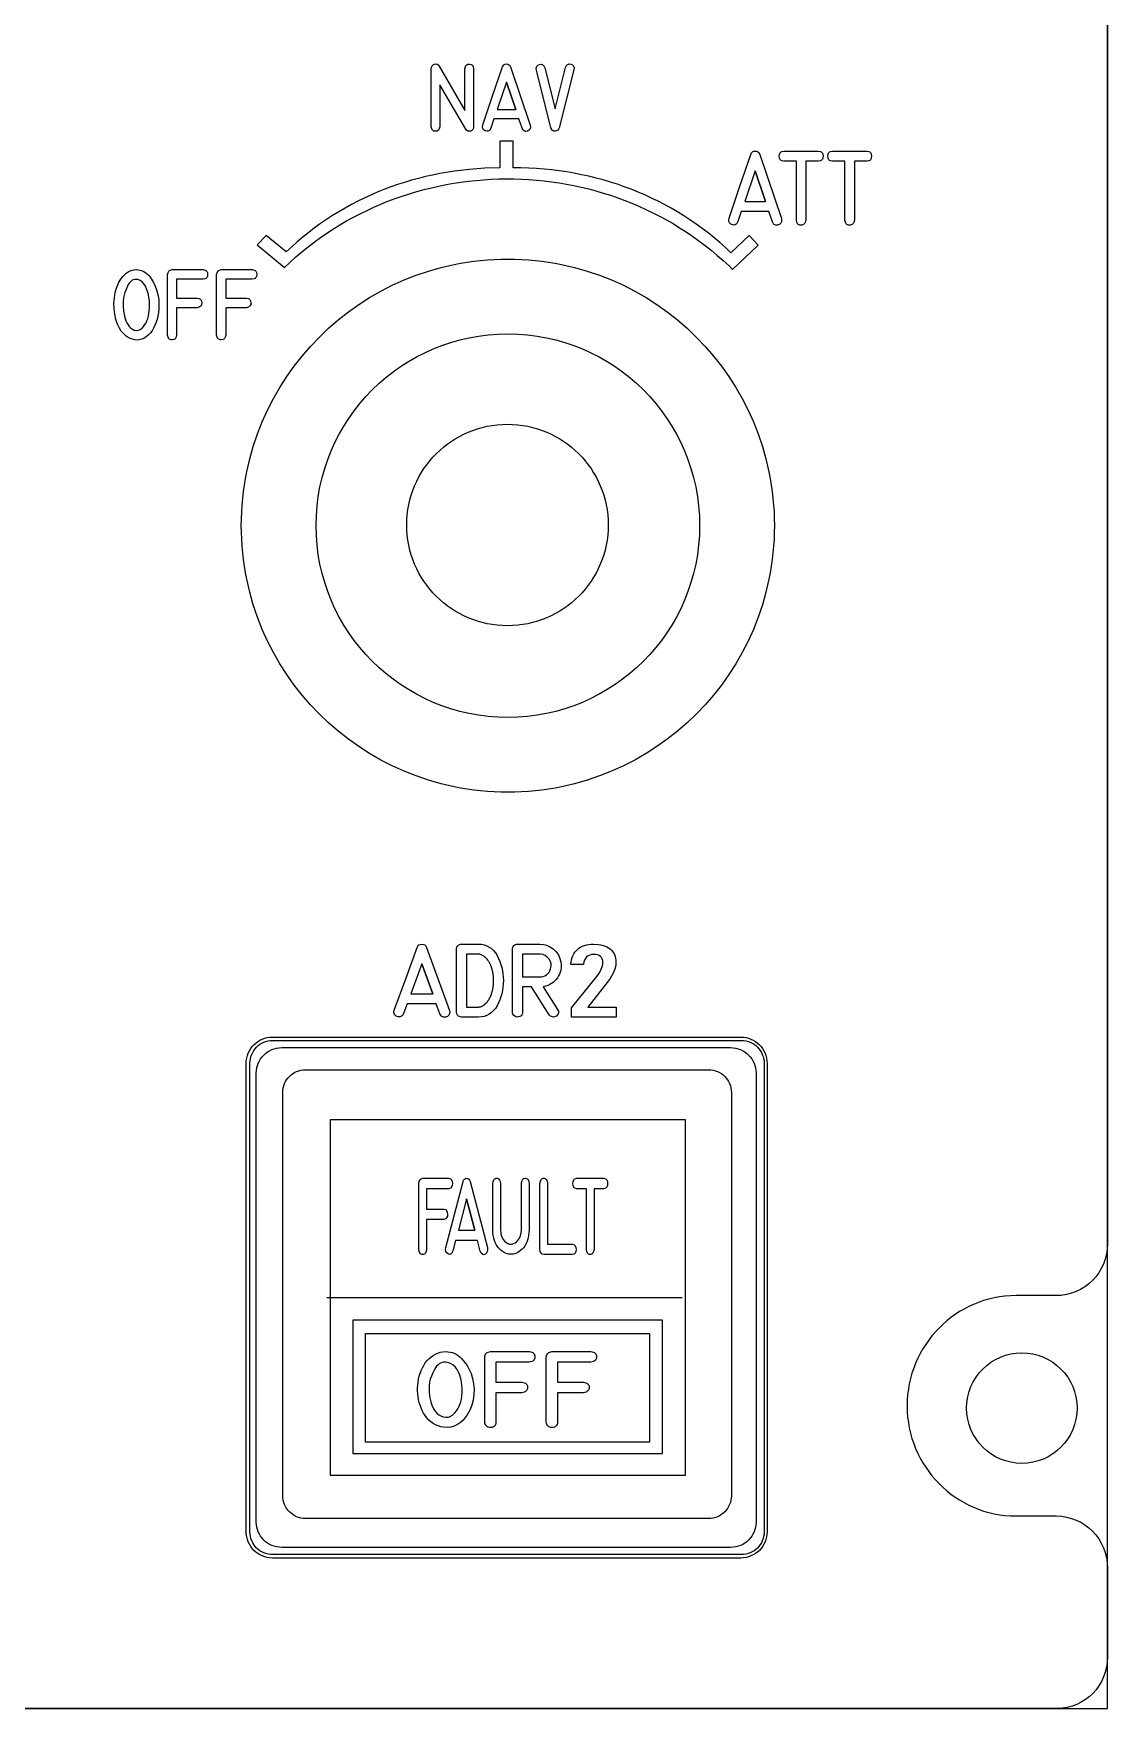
# Model space of a CAD drawing. Extents: x 27 to 704, y 10 to 614.
# Drawn here: x 123.6 to 172, y 416.3 to 491.7 of the extents above; entities that cross this region are included whole.
import ezdxf

# ---------------------------------------------------------------- set-up
doc = ezdxf.new("R2010")
doc.units = 0
for name, color, linetype in [('_BACKPANEL', 5, 'CONTINUOUS'), ('_ENGRAVING', 105, 'CONTINUOUS'), ('_LABELS', 30, 'CONTINUOUS'), ('_TOPLAYER', 1, 'CONTINUOUS')]:
    doc.layers.add(name, color=color, linetype=linetype)

msp = doc.modelspace()

# ---------------------------------------------------------------- linework, layer by layer
at = {"layer": '_BACKPANEL'}
for points in [[(26.965, 549.313), (26.965, 544.563), (26.965, 535.063), (26.965, 525.563), (26.965, 506.563), (26.965, 425.813), (26.965, 416.313), (171.965, 416.313), (171.965, 425.813), (171.965, 506.563), (171.965, 525.563), (171.965, 535.063), (171.965, 544.563), (171.965, 549.313)], [(149.485, 469.59), (149.479, 469.357), (149.461, 469.127), (149.432, 468.9), (149.393, 468.676), (149.342, 468.457), (149.281, 468.242), (149.209, 468.031), (149.128, 467.825), (149.037, 467.624), (148.937, 467.429), (148.828, 467.239), (148.71, 467.055), (148.584, 466.877), (148.449, 466.705), (148.306, 466.541), (148.156, 466.383), (147.999, 466.233), (147.834, 466.091), (147.663, 465.956), (147.485, 465.829), (147.301, 465.711), (147.111, 465.602), (146.915, 465.502), (146.715, 465.411), (146.509, 465.33), (146.298, 465.259), (146.083, 465.198), (145.863, 465.147), (145.64, 465.107), (145.413, 465.078), (145.182, 465.061), (144.949, 465.055), (144.716, 465.061), (144.485, 465.078), (144.258, 465.107), (144.035, 465.147), (143.816, 465.198), (143.6, 465.259), (143.39, 465.33), (143.184, 465.411), (142.983, 465.502), (142.787, 465.602), (142.597, 465.711), (142.413, 465.829), (142.235, 465.956), (142.064, 466.091), (141.899, 466.233), (141.742, 466.383), (141.592, 466.541), (141.449, 466.705), (141.314, 466.877), (141.188, 467.055), (141.07, 467.239), (140.961, 467.429), (140.861, 467.624), (140.77, 467.825), (140.689, 468.031), (140.617, 468.242), (140.556, 468.457), (140.506, 468.676), (140.466, 468.9), (140.437, 469.127), (140.419, 469.357), (140.413, 469.59), (140.419, 469.824), (140.437, 470.054), (140.466, 470.281), (140.506, 470.505), (140.556, 470.724), (140.617, 470.939), (140.689, 471.15), (140.77, 471.356), (140.861, 471.557), (140.961, 471.752), (141.07, 471.942), (141.188, 472.126), (141.314, 472.304), (141.449, 472.476), (141.592, 472.64), (141.742, 472.798), (141.899, 472.948), (142.064, 473.09), (142.235, 473.225), (142.413, 473.352), (142.597, 473.469), (142.787, 473.579), (142.983, 473.679), (143.184, 473.77), (143.39, 473.851), (143.6, 473.922), (143.816, 473.983), (144.035, 474.034), (144.258, 474.074), (144.485, 474.103), (144.716, 474.12), (144.949, 474.126), (145.182, 474.12), (145.413, 474.103), (145.64, 474.074), (145.863, 474.034), (146.083, 473.983), (146.298, 473.922), (146.509, 473.851), (146.715, 473.77), (146.915, 473.679), (147.111, 473.579), (147.301, 473.469), (147.485, 473.352), (147.663, 473.225), (147.834, 473.09), (147.999, 472.948), (148.156, 472.798), (148.306, 472.64), (148.449, 472.476), (148.584, 472.304), (148.71, 472.126), (148.828, 471.942), (148.937, 471.752), (149.037, 471.557), (149.128, 471.356), (149.209, 471.15), (149.281, 470.939), (149.342, 470.724), (149.393, 470.505), (149.432, 470.281), (149.461, 470.054), (149.479, 469.824)], [(134.381, 446.388), (155.477, 446.388), (155.582, 446.383), (155.684, 446.367), (155.783, 446.342), (155.877, 446.307), (155.967, 446.264), (156.052, 446.213), (156.131, 446.154), (156.204, 446.088), (156.27, 446.015), (156.329, 445.936), (156.38, 445.851), (156.423, 445.761), (156.458, 445.667), (156.483, 445.568), (156.499, 445.466), (156.504, 445.36), (156.504, 424.265), (156.499, 424.16), (156.483, 424.058), (156.458, 423.959), (156.423, 423.865), (156.38, 423.775), (156.329, 423.69), (156.27, 423.611), (156.204, 423.538), (156.131, 423.472), (156.052, 423.413), (155.967, 423.362), (155.877, 423.318), (155.783, 423.284), (155.684, 423.259), (155.582, 423.243), (155.477, 423.238), (134.381, 423.238), (134.276, 423.243), (134.174, 423.259), (134.075, 423.284), (133.981, 423.318), (133.891, 423.362), (133.806, 423.413), (133.727, 423.472), (133.654, 423.538), (133.588, 423.611), (133.529, 423.69), (133.478, 423.775), (133.434, 423.865), (133.4, 423.959), (133.375, 424.058), (133.359, 424.16), (133.354, 424.265), (133.354, 445.36), (133.359, 445.466), (133.375, 445.568), (133.4, 445.667), (133.434, 445.761), (133.478, 445.851), (133.529, 445.936), (133.588, 446.015), (133.654, 446.088), (133.727, 446.154), (133.806, 446.213), (133.891, 446.264), (133.981, 446.307), (134.075, 446.342), (134.174, 446.367), (134.276, 446.383)], [(165.62, 429.837), (165.633, 430.091), (165.671, 430.338), (165.732, 430.577), (165.816, 430.805), (165.921, 431.023), (166.045, 431.228), (166.189, 431.42), (166.349, 431.596), (166.526, 431.757), (166.717, 431.9), (166.923, 432.025), (167.14, 432.129), (167.369, 432.213), (167.607, 432.274), (167.854, 432.312), (168.109, 432.325), (168.363, 432.312), (168.61, 432.274), (168.849, 432.213), (169.077, 432.129), (169.295, 432.025), (169.5, 431.9), (169.691, 431.757), (169.868, 431.596), (170.029, 431.42), (170.172, 431.228), (170.296, 431.023), (170.401, 430.805), (170.485, 430.577), (170.546, 430.338), (170.584, 430.091), (170.597, 429.837), (170.584, 429.582), (170.546, 429.335), (170.485, 429.097), (170.401, 428.868), (170.296, 428.651), (170.172, 428.446), (170.029, 428.254), (169.868, 428.077), (169.691, 427.917), (169.5, 427.774), (169.295, 427.649), (169.077, 427.544), (168.849, 427.461), (168.61, 427.399), (168.363, 427.362), (168.109, 427.349), (167.854, 427.362), (167.607, 427.399), (167.369, 427.461), (167.14, 427.544), (166.923, 427.649), (166.717, 427.774), (166.526, 427.917), (166.349, 428.077), (166.189, 428.254), (166.045, 428.446), (165.921, 428.651), (165.816, 428.868), (165.732, 429.097), (165.671, 429.335), (165.633, 429.582)]]:
    msp.add_lwpolyline(points, close=True, dxfattribs=at)
at = {"layer": '_ENGRAVING'}
for points in [[(143.425, 487.52), (143.417, 487.45), (143.39, 487.393), (143.346, 487.351), (143.285, 487.323), (143.218, 487.313), (143.16, 487.324), (143.109, 487.357), (143.067, 487.411), (141.903, 489.403), (141.903, 487.52), (141.88, 487.43), (141.839, 487.365), (141.812, 487.342), (141.782, 487.326), (141.707, 487.313), (141.633, 487.326), (141.602, 487.342), (141.576, 487.365), (141.536, 487.43), (141.513, 487.52), (141.513, 490.131), (141.53, 490.202), (141.56, 490.259), (141.604, 490.303), (141.66, 490.334), (141.721, 490.347), (141.776, 490.335), (141.827, 490.301), (141.871, 490.242), (143.035, 488.248), (143.035, 490.131), (143.057, 490.224), (143.098, 490.289), (143.126, 490.312), (143.158, 490.328), (143.236, 490.341), (143.314, 490.327), (143.345, 490.31), (143.371, 490.287), (143.392, 490.258), (143.408, 490.222), (143.425, 490.131)], [(143.833, 487.602), (144.276, 488.905), (144.722, 490.208), (144.75, 490.267), (144.79, 490.31), (144.841, 490.335), (144.903, 490.344), (144.966, 490.336), (145.017, 490.311), (145.057, 490.268), (145.086, 490.208), (145.974, 487.594), (145.982, 487.499), (145.965, 487.423), (145.947, 487.391), (145.922, 487.365), (145.855, 487.325), (145.779, 487.31), (145.745, 487.314), (145.712, 487.326), (145.655, 487.372), (145.607, 487.449), (145.464, 487.872), (144.335, 487.872), (144.197, 487.46), (144.148, 487.382), (144.12, 487.355), (144.09, 487.336), (144.057, 487.325), (144.022, 487.321), (143.945, 487.338), (143.876, 487.378), (143.852, 487.405), (143.835, 487.436), (143.82, 487.51)], [(146.249, 490.065), (146.248, 490.16), (146.271, 490.234), (146.292, 490.264), (146.319, 490.288), (146.39, 490.322), (146.467, 490.331), (146.502, 490.323), (146.533, 490.308), (146.561, 490.286), (146.586, 490.256), (146.628, 490.173), (147.094, 488.328), (147.564, 490.191), (147.605, 490.275), (147.631, 490.305), (147.66, 490.327), (147.692, 490.341), (147.727, 490.347), (147.808, 490.336), (147.881, 490.3), (147.907, 490.275), (147.927, 490.246), (147.941, 490.212), (147.947, 490.173), (147.94, 490.083), (147.281, 487.47), (147.249, 487.403), (147.207, 487.356), (147.156, 487.327), (147.096, 487.317), (147.035, 487.326), (146.983, 487.353), (146.94, 487.4), (146.906, 487.464)], [(145.323, 488.288), (144.902, 489.53), (144.478, 488.288)], [(144.902, 489.53), (145.323, 488.288)], [(155.088, 481.095), (156.238, 482.19), (155.824, 482.622), (155.012, 481.847), (154.76, 482.08), (154.503, 482.306), (154.243, 482.525), (153.979, 482.736), (153.71, 482.94), (153.438, 483.137), (153.163, 483.326), (152.883, 483.509), (152.6, 483.683), (152.313, 483.851), (152.023, 484.011), (151.729, 484.164), (151.432, 484.31), (151.132, 484.448), (150.828, 484.579), (150.521, 484.702), (150.21, 484.818), (149.897, 484.927), (149.58, 485.028), (149.26, 485.122), (148.937, 485.209), (148.611, 485.288), (148.283, 485.36), (147.951, 485.424), (147.617, 485.481), (147.28, 485.531), (146.94, 485.573), (146.597, 485.608), (146.252, 485.635), (145.904, 485.655), (145.554, 485.668), (145.202, 485.673), (145.201, 486.873), (144.606, 486.873), (144.604, 485.671), (143.913, 485.647), (143.232, 485.596), (142.562, 485.517), (141.904, 485.409), (141.579, 485.344), (141.257, 485.273), (140.938, 485.194), (140.622, 485.108), (140.309, 485.015), (139.999, 484.915), (139.692, 484.808), (139.389, 484.694), (139.088, 484.573), (138.791, 484.444), (138.497, 484.308), (138.206, 484.165), (137.919, 484.015), (137.635, 483.858), (137.354, 483.694), (137.077, 483.522), (136.803, 483.343), (136.532, 483.157), (136.266, 482.964), (136.002, 482.764), (135.743, 482.556), (135.487, 482.341), (135.234, 482.119), (134.985, 481.889), (134.09, 482.629), (133.679, 482.196), (134.902, 481.179), (135.162, 481.424), (135.427, 481.66), (135.697, 481.889), (135.971, 482.11), (136.25, 482.324), (136.533, 482.53), (136.821, 482.728), (137.112, 482.918), (137.408, 483.101), (137.707, 483.276), (138.009, 483.443), (138.315, 483.602), (138.624, 483.754), (138.936, 483.898), (139.252, 484.035), (139.569, 484.163), (139.89, 484.284), (140.213, 484.397), (140.538, 484.503), (140.865, 484.601), (141.194, 484.691), (141.525, 484.773), (141.858, 484.848), (142.192, 484.914), (142.527, 484.974), (142.863, 485.025), (143.201, 485.069), (143.539, 485.105), (143.878, 485.133), (144.218, 485.154), (144.557, 485.166), (144.897, 485.171), (145.237, 485.169), (145.577, 485.158), (145.917, 485.14), (146.256, 485.115), (146.595, 485.081), (146.933, 485.04), (147.269, 484.991), (147.605, 484.934), (147.94, 484.869), (148.273, 484.797), (148.605, 484.717), (148.934, 484.63), (149.262, 484.534), (149.588, 484.431), (149.912, 484.32), (150.233, 484.202), (150.552, 484.075), (150.868, 483.941), (151.182, 483.799), (151.492, 483.65), (151.799, 483.492), (152.103, 483.327), (152.404, 483.155), (152.7, 482.974), (152.993, 482.786), (153.282, 482.59), (153.567, 482.386), (153.848, 482.175), (154.124, 481.955), (154.396, 481.728), (154.662, 481.494), (154.924, 481.251)], [(154.923, 483.402), (155.412, 484.838), (155.902, 486.274), (155.934, 486.339), (155.978, 486.386), (156.034, 486.414), (156.102, 486.424), (156.171, 486.416), (156.228, 486.388), (156.272, 486.341), (156.304, 486.274), (157.282, 483.394), (157.291, 483.289), (157.285, 483.244), (157.272, 483.205), (157.252, 483.17), (157.226, 483.141), (157.192, 483.116), (157.151, 483.097), (157.108, 483.085), (157.068, 483.081), (157.03, 483.085), (156.994, 483.098), (156.961, 483.119), (156.931, 483.149), (156.878, 483.234), (156.721, 483.7), (155.477, 483.7), (155.324, 483.245), (155.27, 483.16), (155.239, 483.13), (155.206, 483.109), (155.17, 483.097), (155.131, 483.093), (155.09, 483.097), (155.046, 483.111), (155.005, 483.131), (154.971, 483.156), (154.944, 483.185), (154.925, 483.219), (154.913, 483.258), (154.909, 483.301)], [(157.956, 483.315), (157.956, 485.965), (157.396, 485.965), (157.303, 485.986), (157.266, 486.005), (157.236, 486.031), (157.213, 486.063), (157.196, 486.1), (157.183, 486.194), (157.197, 486.287), (157.213, 486.325), (157.237, 486.357), (157.267, 486.383), (157.303, 486.403), (157.396, 486.424), (158.945, 486.424), (159.037, 486.403), (159.074, 486.383), (159.103, 486.358), (159.127, 486.326), (159.143, 486.288), (159.157, 486.194), (159.144, 486.1), (159.127, 486.062), (159.104, 486.03), (159.074, 486.005), (159.038, 485.985), (158.945, 485.965), (158.387, 485.965), (158.387, 483.315), (158.359, 483.214), (158.338, 483.175), (158.313, 483.143), (158.282, 483.118), (158.247, 483.1), (158.207, 483.09), (158.161, 483.087), (158.117, 483.092), (158.077, 483.103), (158.043, 483.121), (158.015, 483.146), (157.992, 483.178), (157.975, 483.217)], [(160.143, 483.315), (160.143, 485.965), (159.583, 485.965), (159.489, 485.986), (159.453, 486.005), (159.423, 486.031), (159.4, 486.063), (159.383, 486.1), (159.37, 486.194), (159.384, 486.287), (159.4, 486.325), (159.424, 486.357), (159.454, 486.383), (159.49, 486.403), (159.583, 486.424), (161.132, 486.424), (161.224, 486.403), (161.261, 486.383), (161.29, 486.358), (161.313, 486.326), (161.33, 486.288), (161.344, 486.194), (161.331, 486.1), (161.314, 486.062), (161.291, 486.03), (161.261, 486.005), (161.225, 485.985), (161.132, 485.965), (160.574, 485.965), (160.574, 483.315), (160.546, 483.214), (160.525, 483.175), (160.5, 483.143), (160.469, 483.118), (160.434, 483.1), (160.393, 483.09), (160.348, 483.087), (160.304, 483.092), (160.264, 483.103), (160.23, 483.121), (160.202, 483.146), (160.179, 483.178), (160.162, 483.217)], [(156.565, 484.158), (156.101, 485.526), (155.634, 484.158)], [(156.101, 485.526), (156.565, 484.158)], [(129.152, 480.176), (129.208, 479.96), (129.244, 479.74), (129.258, 479.516), (129.252, 479.288), (129.225, 479.063), (129.177, 478.848), (129.107, 478.642), (129.016, 478.447), (128.945, 478.334), (128.863, 478.229), (128.77, 478.133), (128.664, 478.046), (128.55, 477.976), (128.43, 477.934), (128.304, 477.918), (128.172, 477.93), (128.065, 477.955), (127.965, 477.991), (127.872, 478.037), (127.785, 478.093), (127.704, 478.159), (127.63, 478.235), (127.562, 478.321), (127.5, 478.418), (127.396, 478.627), (127.317, 478.847), (127.263, 479.079), (127.233, 479.323), (127.228, 479.57), (127.248, 479.815), (127.291, 480.056), (127.359, 480.294), (127.402, 480.408), (127.451, 480.514), (127.506, 480.612), (127.567, 480.702), (127.633, 480.784), (127.706, 480.858), (127.785, 480.924), (127.869, 480.981), (127.956, 481.027), (128.044, 481.06), (128.135, 481.08), (128.227, 481.087), (128.314, 481.082), (128.397, 481.069), (128.476, 481.046), (128.55, 481.015), (128.621, 480.975), (128.688, 480.925), (128.75, 480.867), (128.809, 480.8), (128.915, 480.653), (129.007, 480.501), (129.086, 480.342)], [(129.641, 478.141), (129.641, 480.867), (129.664, 480.957), (129.706, 481.024), (129.734, 481.048), (129.766, 481.067), (129.847, 481.087), (131.248, 481.087), (131.336, 481.067), (131.37, 481.048), (131.399, 481.023), (131.421, 480.993), (131.436, 480.957), (131.449, 480.868), (131.436, 480.779), (131.42, 480.743), (131.398, 480.713), (131.369, 480.689), (131.334, 480.671), (131.245, 480.652), (130.048, 480.652), (130.048, 479.807), (130.981, 479.807), (131.069, 479.788), (131.104, 479.771), (131.132, 479.747), (131.154, 479.718), (131.17, 479.684), (131.184, 479.598), (131.173, 479.512), (131.157, 479.476), (131.135, 479.446), (131.106, 479.42), (131.071, 479.399), (130.981, 479.373), (130.048, 479.373), (130.048, 478.141), (130.03, 478.048), (130.013, 478.011), (129.992, 477.981), (129.964, 477.957), (129.932, 477.94), (129.852, 477.925), (129.809, 477.928), (129.77, 477.937), (129.737, 477.954), (129.708, 477.978), (129.684, 478.008), (129.665, 478.046)], [(131.854, 478.141), (131.854, 480.867), (131.877, 480.957), (131.919, 481.024), (131.947, 481.048), (131.98, 481.067), (132.06, 481.087), (133.461, 481.087), (133.549, 481.067), (133.584, 481.048), (133.612, 481.023), (133.634, 480.993), (133.65, 480.957), (133.662, 480.868), (133.649, 480.779), (133.634, 480.743), (133.611, 480.713), (133.582, 480.689), (133.547, 480.671), (133.458, 480.652), (132.261, 480.652), (132.261, 479.807), (133.195, 479.807), (133.282, 479.788), (133.317, 479.771), (133.345, 479.747), (133.367, 479.718), (133.384, 479.684), (133.397, 479.598), (133.386, 479.512), (133.37, 479.476), (133.348, 479.446), (133.32, 479.42), (133.284, 479.399), (133.195, 479.373), (132.261, 479.373), (132.261, 478.141), (132.243, 478.048), (132.227, 478.011), (132.205, 477.981), (132.178, 477.957), (132.145, 477.94), (132.065, 477.925), (132.022, 477.928), (131.984, 477.937), (131.95, 477.954), (131.921, 477.978), (131.897, 478.008), (131.878, 478.046)], [(156.965, 469.563), (156.961, 469.253), (156.95, 468.945), (156.93, 468.64), (156.903, 468.336), (156.869, 468.035), (156.827, 467.735), (156.778, 467.439), (156.722, 467.145), (156.588, 466.564), (156.426, 465.995), (156.237, 465.437), (156.022, 464.892), (155.782, 464.36), (155.517, 463.843), (155.228, 463.341), (154.916, 462.854), (154.581, 462.383), (154.225, 461.93), (153.848, 461.494), (153.451, 461.078), (153.034, 460.68), (152.598, 460.303), (152.145, 459.947), (151.675, 459.612), (151.188, 459.3), (150.685, 459.011), (150.168, 458.746), (149.636, 458.506), (149.091, 458.291), (148.534, 458.102), (147.964, 457.941), (147.384, 457.807), (147.09, 457.75), (146.793, 457.701), (146.494, 457.659), (146.192, 457.625), (145.889, 457.598), (145.583, 457.579), (145.275, 457.567), (144.965, 457.563), (144.656, 457.567), (144.348, 457.579), (144.042, 457.598), (143.738, 457.625), (143.437, 457.659), (143.138, 457.701), (142.841, 457.75), (142.547, 457.807), (141.966, 457.941), (141.397, 458.102), (140.839, 458.291), (140.294, 458.506), (139.763, 458.746), (139.245, 459.011), (138.743, 459.3), (138.256, 459.612), (137.786, 459.947), (137.332, 460.303), (136.897, 460.68), (136.48, 461.078), (136.083, 461.494), (135.706, 461.93), (135.349, 462.383), (135.015, 462.854), (134.703, 463.341), (134.414, 463.843), (134.149, 464.36), (133.908, 464.892), (133.694, 465.437), (133.505, 465.995), (133.343, 466.564), (133.209, 467.145), (133.153, 467.439), (133.104, 467.735), (133.062, 468.035), (133.027, 468.336), (133, 468.64), (132.981, 468.945), (132.969, 469.253), (132.965, 469.563), (132.969, 469.873), (132.981, 470.18), (133, 470.486), (133.027, 470.79), (133.062, 471.091), (133.104, 471.39), (133.153, 471.687), (133.209, 471.981), (133.343, 472.562), (133.505, 473.131), (133.694, 473.689), (133.908, 474.234), (134.149, 474.765), (134.414, 475.283), (134.703, 475.785), (135.015, 476.272), (135.349, 476.743), (135.706, 477.196), (136.083, 477.631), (136.48, 478.048), (136.897, 478.446), (137.332, 478.823), (137.786, 479.179), (138.256, 479.514), (138.743, 479.826), (139.245, 480.115), (139.763, 480.38), (140.294, 480.62), (140.839, 480.835), (141.397, 481.023), (141.966, 481.185), (142.547, 481.319), (142.841, 481.376), (143.138, 481.425), (143.437, 481.467), (143.738, 481.501), (144.042, 481.528), (144.348, 481.547), (144.656, 481.559), (144.965, 481.563), (145.275, 481.559), (145.583, 481.547), (145.889, 481.528), (146.192, 481.501), (146.494, 481.467), (146.793, 481.425), (147.09, 481.376), (147.384, 481.319), (147.964, 481.185), (148.534, 481.023), (149.091, 480.835), (149.636, 480.62), (150.168, 480.38), (150.685, 480.115), (151.188, 479.826), (151.675, 479.514), (152.145, 479.179), (152.598, 478.823), (153.034, 478.446), (153.451, 478.048), (153.848, 477.631), (154.225, 477.196), (154.581, 476.743), (154.916, 476.272), (155.228, 475.785), (155.517, 475.283), (155.782, 474.765), (156.022, 474.234), (156.237, 473.689), (156.426, 473.131), (156.588, 472.562), (156.722, 471.981), (156.778, 471.687), (156.827, 471.39), (156.869, 471.091), (156.903, 470.79), (156.93, 470.486), (156.95, 470.18), (156.961, 469.873)], [(128.238, 480.648), (128.174, 480.643), (128.113, 480.629), (128.057, 480.605), (128.005, 480.571), (127.956, 480.528), (127.912, 480.476), (127.872, 480.413), (127.835, 480.342), (127.773, 480.194), (127.724, 480.058), (127.687, 479.933), (127.662, 479.819), (127.644, 479.645), (127.642, 479.438), (127.661, 479.215), (127.703, 478.995), (127.733, 478.888), (127.77, 478.787), (127.813, 478.691), (127.864, 478.601), (127.921, 478.521), (127.987, 478.455), (128.062, 478.404), (128.144, 478.368), (128.242, 478.348), (128.333, 478.356), (128.417, 478.391), (128.494, 478.454), (128.563, 478.532), (128.623, 478.613), (128.674, 478.696), (128.716, 478.781), (128.751, 478.877), (128.781, 478.987), (128.804, 479.11), (128.821, 479.248), (128.831, 479.392), (128.832, 479.536), (128.824, 479.681), (128.808, 479.825), (128.783, 479.965), (128.747, 480.099), (128.702, 480.225), (128.647, 480.344), (128.58, 480.449), (128.501, 480.533), (128.409, 480.596), (128.305, 480.638)], [(153.599, 469.563), (153.588, 469.119), (153.555, 468.68), (153.5, 468.248), (153.424, 467.823), (153.328, 467.405), (153.211, 466.995), (153.075, 466.594), (152.921, 466.202), (152.748, 465.82), (152.557, 465.447), (152.349, 465.086), (152.125, 464.736), (151.884, 464.397), (151.628, 464.071), (151.356, 463.758), (151.071, 463.458), (150.771, 463.172), (150.457, 462.901), (150.131, 462.644), (149.793, 462.403), (149.442, 462.179), (149.081, 461.971), (148.709, 461.78), (148.326, 461.607), (147.934, 461.453), (147.533, 461.317), (147.123, 461.201), (146.705, 461.104), (146.28, 461.028), (145.848, 460.974), (145.41, 460.94), (144.965, 460.929), (144.521, 460.94), (144.083, 460.974), (143.65, 461.028), (143.225, 461.104), (142.808, 461.201), (142.398, 461.317), (141.997, 461.453), (141.605, 461.607), (141.222, 461.78), (140.85, 461.971), (140.488, 462.179), (140.138, 462.403), (139.8, 462.644), (139.473, 462.901), (139.16, 463.172), (138.86, 463.458), (138.574, 463.758), (138.303, 464.071), (138.047, 464.397), (137.806, 464.736), (137.581, 465.086), (137.373, 465.447), (137.183, 465.82), (137.01, 466.202), (136.855, 466.594), (136.72, 466.995), (136.603, 467.405), (136.507, 467.823), (136.431, 468.248), (136.376, 468.68), (136.343, 469.119), (136.331, 469.563), (136.343, 470.007), (136.376, 470.446), (136.431, 470.878), (136.507, 471.303), (136.603, 471.721), (136.72, 472.13), (136.855, 472.532), (137.01, 472.924), (137.183, 473.306), (137.373, 473.678), (137.581, 474.04), (137.806, 474.39), (138.047, 474.729), (138.303, 475.055), (138.574, 475.368), (138.86, 475.668), (139.16, 475.954), (139.473, 476.225), (139.8, 476.482), (140.138, 476.722), (140.488, 476.947), (140.85, 477.155), (141.222, 477.346), (141.605, 477.518), (141.997, 477.673), (142.398, 477.809), (142.808, 477.925), (143.225, 478.022), (143.65, 478.097), (144.083, 478.152), (144.521, 478.186), (144.965, 478.197), (145.41, 478.186), (145.848, 478.152), (146.28, 478.097), (146.705, 478.022), (147.123, 477.925), (147.533, 477.809), (147.934, 477.673), (148.326, 477.518), (148.709, 477.346), (149.081, 477.155), (149.442, 476.947), (149.793, 476.722), (150.131, 476.482), (150.457, 476.225), (150.771, 475.954), (151.071, 475.668), (151.356, 475.368), (151.628, 475.055), (151.884, 474.729), (152.125, 474.39), (152.349, 474.04), (152.557, 473.678), (152.748, 473.306), (152.921, 472.924), (153.075, 472.532), (153.211, 472.13), (153.328, 471.721), (153.424, 471.303), (153.5, 470.878), (153.555, 470.446), (153.588, 470.007)], [(139.849, 447.748), (140.365, 449.161), (140.882, 450.574), (140.915, 450.638), (140.961, 450.684), (141.021, 450.712), (141.093, 450.722), (141.165, 450.713), (141.225, 450.686), (141.272, 450.639), (141.305, 450.574), (142.337, 447.74), (142.346, 447.637), (142.34, 447.593), (142.326, 447.554), (142.305, 447.52), (142.277, 447.491), (142.241, 447.467), (142.198, 447.448), (142.153, 447.436), (142.11, 447.432), (142.07, 447.436), (142.033, 447.449), (141.998, 447.47), (141.966, 447.499), (141.91, 447.583), (141.745, 448.041), (140.433, 448.041), (140.272, 447.594), (140.215, 447.51), (140.183, 447.481), (140.148, 447.46), (140.11, 447.448), (140.069, 447.444), (140.026, 447.449), (139.979, 447.462), (139.936, 447.482), (139.9, 447.506), (139.872, 447.535), (139.852, 447.568), (139.84, 447.606), (139.835, 447.649)], [(142.879, 450.722), (143.637, 450.722), (143.774, 450.714), (143.902, 450.69), (144.021, 450.65), (144.131, 450.593), (144.232, 450.521), (144.325, 450.433), (144.409, 450.329), (144.483, 450.209), (144.549, 450.079), (144.607, 449.946), (144.655, 449.81), (144.695, 449.67), (144.725, 449.527), (144.747, 449.382), (144.761, 449.232), (144.765, 449.08), (144.761, 448.928), (144.747, 448.779), (144.725, 448.633), (144.694, 448.49), (144.655, 448.351), (144.606, 448.215), (144.549, 448.081), (144.483, 447.952), (144.408, 447.831), (144.324, 447.727), (144.231, 447.639), (144.13, 447.567), (144.02, 447.511), (143.901, 447.471), (143.773, 447.447), (143.637, 447.439), (142.879, 447.439), (142.882, 447.439), (142.879, 447.439), (142.821, 447.448), (142.748, 447.477), (142.696, 447.523), (142.665, 447.586), (142.655, 447.666), (142.654, 447.666), (142.655, 450.497), (142.654, 450.51), (142.66, 450.553), (142.674, 450.592), (142.695, 450.628), (142.724, 450.66), (142.758, 450.687), (142.796, 450.706), (142.837, 450.718), (142.881, 450.722)], [(143.637, 447.891), (143.643, 447.891), (143.652, 447.891), (143.657, 447.891), (143.664, 447.892), (143.672, 447.893), (143.68, 447.894), (143.687, 447.895), (143.695, 447.896), (143.701, 447.896), (143.709, 447.897), (143.722, 447.9), (143.729, 447.903), (143.737, 447.907), (143.744, 447.908), (143.753, 447.91), (143.759, 447.912), (143.767, 447.915), (143.782, 447.921), (143.798, 447.928), (143.804, 447.93), (143.812, 447.934), (143.825, 447.942), (143.841, 447.95), (143.848, 447.954), (143.856, 447.96), (143.87, 447.969), (143.878, 447.973), (143.886, 447.979), (143.893, 447.984), (143.901, 447.99), (143.907, 447.994), (143.915, 448), (143.932, 448.013), (143.944, 448.025), (143.951, 448.032), (143.959, 448.04), (143.965, 448.046), (143.973, 448.054), (143.988, 448.067), (143.994, 448.073), (144.002, 448.081), (144.009, 448.089), (144.017, 448.097), (144.03, 448.114), (144.044, 448.131), (144.057, 448.149), (144.063, 448.158), (144.071, 448.166), (144.077, 448.176), (144.084, 448.186), (144.09, 448.196), (144.097, 448.206), (144.11, 448.226), (144.116, 448.236), (144.123, 448.247), (144.129, 448.257), (144.136, 448.267), (144.146, 448.288), (144.151, 448.299), (144.158, 448.312), (144.164, 448.323), (144.171, 448.335), (144.175, 448.346), (144.181, 448.359), (144.192, 448.383), (144.203, 448.408), (144.207, 448.421), (144.213, 448.434), (144.217, 448.447), (144.223, 448.461), (144.231, 448.487), (144.235, 448.5), (144.24, 448.514), (144.249, 448.542), (144.258, 448.569), (144.261, 448.582), (144.265, 448.598), (144.268, 448.611), (144.273, 448.627), (144.275, 448.639), (144.279, 448.654), (144.284, 448.684), (144.286, 448.698), (144.29, 448.713), (144.292, 448.727), (144.295, 448.742), (144.3, 448.772), (144.302, 448.787), (144.306, 448.803), (144.31, 448.833), (144.31, 448.847), (144.313, 448.864), (144.316, 448.894), (144.318, 448.925), (144.319, 448.957), (144.321, 448.987), (144.322, 449.002), (144.324, 449.019), (144.325, 449.033), (144.326, 449.05), (144.326, 449.064), (144.326, 449.08), (144.326, 449.095), (144.326, 449.111), (144.325, 449.126), (144.324, 449.143), (144.324, 449.157), (144.324, 449.173), (144.321, 449.205), (144.319, 449.234), (144.316, 449.268), (144.314, 449.297), (144.311, 449.327), (144.309, 449.341), (144.308, 449.358), (144.302, 449.388), (144.298, 449.402), (144.297, 449.417), (144.292, 449.447), (144.287, 449.478), (144.279, 449.507), (144.274, 449.534), (144.269, 449.547), (144.266, 449.563), (144.261, 449.576), (144.258, 449.592), (144.25, 449.619), (144.242, 449.646), (144.236, 449.658), (144.232, 449.672), (144.223, 449.699), (144.213, 449.725), (144.207, 449.737), (144.203, 449.75), (144.197, 449.761), (144.192, 449.774), (144.181, 449.798), (144.171, 449.821), (144.16, 449.845), (144.154, 449.855), (144.149, 449.866), (144.136, 449.888), (144.123, 449.909), (144.116, 449.919), (144.11, 449.93), (144.097, 449.949), (144.091, 449.959), (144.086, 449.968), (144.059, 450.005), (144.033, 450.04), (144.004, 450.072), (143.975, 450.103), (143.948, 450.13), (143.917, 450.154), (143.886, 450.178), (143.856, 450.199), (143.827, 450.217), (143.798, 450.231), (143.767, 450.242), (143.737, 450.254), (143.722, 450.258), (143.709, 450.263), (143.68, 450.268), (143.652, 450.27), (143.643, 450.27), (143.637, 450.27), (143.106, 450.27), (143.106, 447.891)], [(147.208, 447.786), (147.243, 447.7), (147.248, 447.659), (147.245, 447.62), (147.233, 447.583), (147.214, 447.547), (147.15, 447.482), (147.11, 447.459), (147.067, 447.445), (147.021, 447.441), (146.972, 447.445), (146.925, 447.458), (146.885, 447.479), (146.851, 447.508), (146.825, 447.544), (146.031, 448.793), (145.629, 448.793), (145.629, 447.665), (145.621, 447.6), (145.597, 447.545), (145.558, 447.499), (145.502, 447.463), (145.439, 447.442), (145.379, 447.438), (145.32, 447.453), (145.264, 447.487), (145.225, 447.522), (145.197, 447.564), (145.181, 447.611), (145.175, 447.665), (145.175, 450.497), (145.179, 450.542), (145.192, 450.583), (145.212, 450.621), (145.241, 450.656), (145.275, 450.685), (145.313, 450.705), (145.355, 450.718), (145.401, 450.722), (146.4, 450.722), (146.574, 450.707), (146.657, 450.69), (146.737, 450.665), (146.813, 450.632), (146.887, 450.593), (146.958, 450.547), (147.026, 450.493), (147.146, 450.371), (147.241, 450.234), (147.311, 450.082), (147.356, 449.914), (147.368, 449.82), (147.371, 449.728), (147.365, 449.638), (147.35, 449.549), (147.325, 449.462), (147.291, 449.376), (147.248, 449.292), (147.196, 449.209), (147.136, 449.131), (147.072, 449.061), (147.004, 449), (146.931, 448.946), (146.853, 448.9), (146.77, 448.862), (146.683, 448.833), (146.591, 448.811), (146.561, 448.806)], [(146.4, 449.244), (146.48, 449.25), (146.558, 449.269), (146.632, 449.3), (146.703, 449.343), (146.767, 449.397), (146.82, 449.458), (146.861, 449.526), (146.891, 449.603), (146.915, 449.723), (146.911, 449.838), (146.88, 449.946), (146.822, 450.049), (146.742, 450.138), (146.649, 450.204), (146.543, 450.248), (146.422, 450.27), (145.629, 450.27), (145.629, 449.244)], [(148.82, 450.721), (149.05, 450.707), (149.155, 450.691), (149.252, 450.668), (149.341, 450.638), (149.424, 450.601), (149.499, 450.558), (149.568, 450.508), (149.629, 450.453), (149.682, 450.391), (149.727, 450.324), (149.764, 450.251), (149.792, 450.172), (149.813, 450.087), (149.825, 449.996), (149.829, 449.9), (149.829, 449.893), (149.824, 449.798), (149.807, 449.7), (149.78, 449.598), (149.742, 449.492), (149.693, 449.385), (149.634, 449.277), (149.565, 449.168), (149.486, 449.058), (148.567, 447.892), (149.84, 447.892), (149.84, 447.434), (147.833, 447.434), (147.833, 447.855), (148.968, 449.26), (149.087, 449.431), (149.174, 449.596), (149.228, 449.751), (149.241, 449.823), (149.246, 449.891), (149.246, 449.9), (149.239, 449.982), (149.219, 450.053), (149.186, 450.115), (149.14, 450.166), (149.081, 450.206), (149.011, 450.235), (148.928, 450.252), (148.834, 450.258), (148.738, 450.25), (148.653, 450.229), (148.579, 450.193), (148.514, 450.143), (148.461, 450.081), (148.421, 450.006), (148.394, 449.918), (148.379, 449.817), (148.379, 449.801), (147.796, 449.801), (147.796, 449.817), (147.809, 449.923), (147.829, 450.022), (147.856, 450.115), (147.89, 450.202), (147.932, 450.283), (147.98, 450.357), (148.036, 450.424), (148.099, 450.486), (148.169, 450.541), (148.244, 450.589), (148.326, 450.629), (148.413, 450.662), (148.506, 450.688), (148.605, 450.706), (148.71, 450.717)], [(141.581, 448.492), (141.091, 449.838), (140.599, 448.492)], [(141.091, 449.838), (141.581, 448.492)], [(134.373, 446.541), (155.449, 446.541), (155.571, 446.535), (155.689, 446.517), (155.804, 446.488), (155.913, 446.448), (156.017, 446.398), (156.115, 446.338), (156.207, 446.27), (156.292, 446.193), (156.368, 446.109), (156.437, 446.017), (156.496, 445.919), (156.546, 445.815), (156.586, 445.705), (156.615, 445.591), (156.633, 445.473), (156.639, 445.351), (156.639, 424.275), (156.633, 424.153), (156.615, 424.035), (156.586, 423.92), (156.546, 423.811), (156.496, 423.707), (156.437, 423.609), (156.368, 423.517), (156.292, 423.433), (156.207, 423.356), (156.115, 423.287), (156.017, 423.228), (155.913, 423.178), (155.804, 423.138), (155.689, 423.109), (155.571, 423.091), (155.449, 423.085), (134.373, 423.085), (134.251, 423.091), (134.133, 423.109), (134.019, 423.138), (133.909, 423.178), (133.805, 423.228), (133.707, 423.287), (133.615, 423.356), (133.531, 423.433), (133.454, 423.517), (133.386, 423.609), (133.326, 423.707), (133.276, 423.811), (133.236, 423.92), (133.207, 424.035), (133.189, 424.153), (133.183, 424.275), (133.183, 445.351), (133.189, 445.473), (133.207, 445.591), (133.236, 445.705), (133.276, 445.815), (133.326, 445.919), (133.386, 446.017), (133.454, 446.109), (133.531, 446.193), (133.615, 446.27), (133.707, 446.338), (133.805, 446.398), (133.909, 446.448), (134.019, 446.488), (134.133, 446.517), (134.251, 446.535)], [(134.782, 446.063), (154.997, 446.063), (155.115, 446.057), (155.228, 446.04), (155.338, 446.012), (155.443, 445.974), (155.543, 445.926), (155.637, 445.868), (155.725, 445.803), (155.806, 445.729), (155.879, 445.648), (155.945, 445.56), (156.002, 445.466), (156.05, 445.366), (156.088, 445.261), (156.116, 445.152), (156.134, 445.038), (156.139, 444.921), (156.139, 424.705), (156.134, 424.588), (156.116, 424.474), (156.088, 424.365), (156.05, 424.26), (156.002, 424.16), (155.945, 424.066), (155.879, 423.978), (155.806, 423.897), (155.725, 423.823), (155.637, 423.757), (155.543, 423.7), (155.443, 423.652), (155.338, 423.614), (155.228, 423.586), (155.115, 423.569), (154.997, 423.563), (134.782, 423.563), (134.664, 423.569), (134.551, 423.586), (134.441, 423.614), (134.336, 423.652), (134.236, 423.7), (134.142, 423.757), (134.054, 423.823), (133.973, 423.897), (133.9, 423.978), (133.834, 424.066), (133.777, 424.16), (133.729, 424.26), (133.691, 424.365), (133.663, 424.474), (133.645, 424.588), (133.639, 424.705), (133.639, 444.921), (133.645, 445.038), (133.663, 445.152), (133.691, 445.261), (133.729, 445.366), (133.777, 445.466), (133.834, 445.56), (133.9, 445.648), (133.973, 445.729), (134.054, 445.803), (134.142, 445.868), (134.236, 445.926), (134.336, 445.974), (134.441, 446.012), (134.551, 446.04), (134.664, 446.057)]]:
    msp.add_lwpolyline(points, close=True, dxfattribs=at)
at = {"layer": '_LABELS'}
for points in [[(152.959, 426.812), (152.959, 442.814), (136.959, 442.814), (136.959, 426.812)], [(140.959, 436.987), (140.959, 439.947), (140.978, 440.045), (141.013, 440.117), (141.064, 440.164), (141.131, 440.185), (142.305, 440.185), (142.344, 440.177), (142.379, 440.163), (142.408, 440.143), (142.431, 440.116), (142.463, 440.045), (142.473, 439.948), (142.463, 439.851), (142.431, 439.78), (142.407, 439.754), (142.377, 439.734), (142.343, 439.72), (142.303, 439.714), (141.3, 439.714), (141.3, 438.796), (142.082, 438.796), (142.155, 438.775), (142.184, 438.756), (142.208, 438.731), (142.24, 438.662), (142.252, 438.569), (142.242, 438.475), (142.21, 438.403), (142.186, 438.375), (142.157, 438.353), (142.082, 438.324), (141.3, 438.324), (141.3, 436.987), (141.285, 436.885), (141.253, 436.812), (141.23, 436.786), (141.203, 436.768), (141.171, 436.756), (141.136, 436.752), (141.1, 436.755), (141.068, 436.765), (141.04, 436.783), (141.015, 436.809), (140.979, 436.883)], [(142.173, 437.072), (142.561, 438.551), (142.951, 440.031), (142.976, 440.098), (143.011, 440.146), (143.055, 440.175), (143.11, 440.185), (143.164, 440.176), (143.209, 440.147), (143.244, 440.099), (143.27, 440.031), (144.047, 437.064), (144.054, 436.956), (144.039, 436.869), (144.002, 436.803), (143.975, 436.778), (143.943, 436.758), (143.909, 436.746), (143.876, 436.741), (143.846, 436.746), (143.818, 436.759), (143.768, 436.812), (143.726, 436.899), (143.601, 437.379), (142.613, 437.379), (142.491, 436.911), (142.449, 436.823), (142.424, 436.793), (142.398, 436.771), (142.369, 436.758), (142.338, 436.754), (142.306, 436.759), (142.271, 436.773), (142.211, 436.819), (142.175, 436.884), (142.162, 436.969)], [(145.92, 437.881), (145.92, 437.848), (145.915, 437.747), (145.899, 437.623), (145.877, 437.507), (145.849, 437.4), (145.814, 437.301), (145.772, 437.21), (145.725, 437.128), (145.671, 437.054), (145.611, 436.989), (145.482, 436.883), (145.416, 436.843), (145.349, 436.81), (145.281, 436.786), (145.212, 436.769), (145.142, 436.761), (145.07, 436.761), (144.999, 436.769), (144.93, 436.785), (144.862, 436.809), (144.795, 436.841), (144.667, 436.93), (144.545, 437.05), (144.488, 437.123), (144.439, 437.203), (144.397, 437.291), (144.361, 437.386), (144.332, 437.49), (144.31, 437.601), (144.294, 437.721), (144.286, 437.848), (144.286, 437.881), (144.286, 439.95), (144.299, 440.041), (144.333, 440.116), (144.377, 440.164), (144.43, 440.185), (144.493, 440.18), (144.552, 440.152), (144.594, 440.104), (144.619, 440.037), (144.628, 439.95), (144.628, 437.881), (144.65, 437.7), (144.671, 437.619), (144.698, 437.544), (144.732, 437.475), (144.773, 437.412), (144.82, 437.355), (144.873, 437.304), (144.93, 437.262), (144.988, 437.233), (145.047, 437.217), (145.106, 437.212), (145.167, 437.221), (145.227, 437.242), (145.289, 437.275), (145.351, 437.321), (145.404, 437.37), (145.449, 437.426), (145.487, 437.489), (145.517, 437.559), (145.559, 437.712), (145.579, 437.881), (145.579, 439.95), (145.582, 439.995), (145.604, 440.084), (145.642, 440.145), (145.666, 440.165), (145.695, 440.178), (145.765, 440.182), (145.833, 440.16), (145.859, 440.14), (145.881, 440.114), (145.91, 440.044), (145.92, 439.95)], [(146.581, 436.747), (146.514, 436.766), (146.463, 436.812), (146.428, 436.883), (146.409, 436.98), (146.409, 439.947), (146.43, 440.052), (146.466, 440.127), (146.49, 440.153), (146.518, 440.171), (146.55, 440.181), (146.586, 440.184), (146.622, 440.18), (146.653, 440.168), (146.68, 440.149), (146.703, 440.123), (146.735, 440.049), (146.751, 439.947), (146.751, 437.215), (147.87, 437.217), (147.945, 437.191), (147.974, 437.17), (147.998, 437.143), (148.03, 437.071), (148.04, 436.976), (148.029, 436.881), (147.996, 436.812), (147.972, 436.786), (147.943, 436.767), (147.869, 436.747)], [(148.506, 436.983), (148.506, 439.712), (148.061, 439.712), (147.987, 439.733), (147.957, 439.754), (147.934, 439.78), (147.902, 439.851), (147.892, 439.948), (147.902, 440.044), (147.934, 440.116), (147.958, 440.142), (147.987, 440.163), (148.061, 440.185), (149.291, 440.185), (149.365, 440.163), (149.393, 440.143), (149.417, 440.116), (149.449, 440.045), (149.459, 439.948), (149.449, 439.851), (149.418, 439.779), (149.394, 439.753), (149.365, 439.733), (149.331, 439.719), (149.291, 439.712), (148.848, 439.712), (148.848, 436.983), (148.826, 436.879), (148.789, 436.805), (148.765, 436.78), (148.737, 436.762), (148.705, 436.751), (148.669, 436.748), (148.633, 436.753), (148.602, 436.764), (148.575, 436.783), (148.553, 436.809), (148.52, 436.882)], [(143.477, 437.851), (143.109, 439.26), (142.738, 437.851)], [(143.109, 439.26), (143.477, 437.851)], [(137.986, 433.796), (137.986, 433.653), (137.986, 427.796), (151.932, 427.796), (151.932, 433.796)], [(138.557, 433.197), (151.343, 433.197), (151.343, 428.296), (138.557, 428.296)], [(143.31, 431.396), (143.38, 431.163), (143.425, 430.926), (143.443, 430.684), (143.436, 430.437), (143.402, 430.194), (143.341, 429.962), (143.254, 429.74), (143.139, 429.53), (143.051, 429.407), (142.948, 429.294), (142.831, 429.19), (142.699, 429.096), (142.555, 429.021), (142.405, 428.975), (142.247, 428.959), (142.082, 428.971), (141.949, 428.998), (141.824, 429.037), (141.707, 429.086), (141.597, 429.147), (141.496, 429.218), (141.403, 429.3), (141.318, 429.394), (141.241, 429.498), (141.172, 429.609), (141.111, 429.724), (141.057, 429.841), (141.012, 429.962), (140.974, 430.085), (140.944, 430.212), (140.921, 430.342), (140.907, 430.475), (140.9, 430.609), (140.901, 430.742), (140.909, 430.874), (140.925, 431.006), (140.948, 431.136), (140.979, 431.266), (141.064, 431.523), (141.118, 431.646), (141.179, 431.761), (141.248, 431.867), (141.324, 431.964), (141.408, 432.052), (141.499, 432.132), (141.597, 432.203), (141.703, 432.266), (141.812, 432.315), (141.922, 432.351), (142.036, 432.372), (142.151, 432.379), (142.26, 432.374), (142.364, 432.36), (142.463, 432.335), (142.556, 432.302), (142.645, 432.258), (142.728, 432.205), (142.807, 432.142), (142.88, 432.07), (143.013, 431.911), (143.129, 431.747), (143.228, 431.575)], [(143.922, 429.199), (143.922, 432.142), (143.934, 432.194), (143.951, 432.239), (143.974, 432.279), (144.003, 432.311), (144.038, 432.338), (144.079, 432.358), (144.18, 432.379), (145.935, 432.379), (145.994, 432.371), (146.045, 432.357), (146.088, 432.337), (146.124, 432.311), (146.151, 432.278), (146.171, 432.239), (146.183, 432.194), (146.187, 432.143), (146.183, 432.092), (146.171, 432.047), (146.151, 432.008), (146.123, 431.976), (146.087, 431.95), (146.043, 431.93), (145.991, 431.917), (145.931, 431.91), (144.432, 431.91), (144.432, 430.998), (145.601, 430.998), (145.711, 430.977), (145.754, 430.958), (145.79, 430.933), (145.818, 430.902), (145.838, 430.865), (145.85, 430.822), (145.855, 430.772), (145.852, 430.723), (145.84, 430.679), (145.821, 430.64), (145.793, 430.607), (145.758, 430.58), (145.714, 430.557), (145.601, 430.529), (144.432, 430.529), (144.432, 429.199), (144.424, 429.145), (144.41, 429.098), (144.389, 429.059), (144.361, 429.026), (144.327, 429), (144.287, 428.982), (144.24, 428.97), (144.186, 428.966), (144.132, 428.969), (144.084, 428.979), (144.042, 428.997), (144.006, 429.023), (143.976, 429.055), (143.952, 429.096), (143.934, 429.144)], [(146.694, 429.199), (146.694, 432.142), (146.705, 432.194), (146.723, 432.239), (146.746, 432.279), (146.775, 432.311), (146.81, 432.338), (146.851, 432.358), (146.952, 432.379), (148.707, 432.379), (148.766, 432.371), (148.817, 432.357), (148.86, 432.337), (148.896, 432.311), (148.923, 432.278), (148.943, 432.239), (148.955, 432.194), (148.959, 432.143), (148.955, 432.092), (148.943, 432.047), (148.923, 432.008), (148.895, 431.976), (148.859, 431.95), (148.815, 431.93), (148.763, 431.917), (148.703, 431.91), (147.204, 431.91), (147.204, 430.998), (148.373, 430.998), (148.483, 430.977), (148.526, 430.958), (148.562, 430.933), (148.589, 430.902), (148.61, 430.865), (148.622, 430.822), (148.627, 430.772), (148.624, 430.723), (148.612, 430.679), (148.593, 430.64), (148.565, 430.607), (148.529, 430.58), (148.485, 430.557), (148.373, 430.529), (147.204, 430.529), (147.204, 429.199), (147.196, 429.145), (147.182, 429.098), (147.161, 429.059), (147.133, 429.026), (147.099, 429), (147.059, 428.982), (147.012, 428.97), (146.958, 428.966), (146.904, 428.969), (146.856, 428.979), (146.814, 428.997), (146.778, 429.023), (146.748, 429.055), (146.724, 429.096), (146.706, 429.144)], [(142.166, 431.905), (142.085, 431.9), (142.009, 431.885), (141.938, 431.859), (141.873, 431.823), (141.812, 431.776), (141.757, 431.719), (141.706, 431.652), (141.661, 431.575), (141.583, 431.416), (141.521, 431.269), (141.475, 431.134), (141.444, 431.011), (141.421, 430.823), (141.419, 430.599), (141.442, 430.359), (141.495, 430.121), (141.533, 430.006), (141.579, 429.897), (141.633, 429.793), (141.696, 429.696), (141.768, 429.609), (141.851, 429.538), (141.944, 429.483), (142.048, 429.445), (142.17, 429.423), (142.228, 429.423), (142.284, 429.431), (142.338, 429.446), (142.389, 429.469), (142.486, 429.537), (142.572, 429.621), (142.647, 429.708), (142.711, 429.798), (142.764, 429.89), (142.808, 429.993), (142.845, 430.112), (142.874, 430.245), (142.895, 430.394), (142.908, 430.55), (142.909, 430.706), (142.899, 430.861), (142.879, 431.017), (142.847, 431.169), (142.803, 431.313), (142.746, 431.449), (142.677, 431.577), (142.594, 431.691), (142.495, 431.782), (142.38, 431.85), (142.249, 431.895)]]:
    msp.add_lwpolyline(points, close=True, dxfattribs=at)
msp.add_lwpolyline([(136.82, 434.813), (152.82, 434.813)], dxfattribs=at)
at = {"layer": '_TOPLAYER'}
msp.add_lwpolyline([(171.965, 497.313), (171.965, 491.504), (171.965, 468.838), (171.965, 447.554), (171.965, 439.552), (171.965, 437.228), (171.953, 436.99), (171.918, 436.759), (171.861, 436.535), (171.783, 436.321), (171.685, 436.118), (171.569, 435.926), (171.436, 435.746), (171.286, 435.581), (171.122, 435.431), (170.944, 435.297), (170.753, 435.18), (170.55, 435.082), (170.338, 435.004), (170.116, 434.946), (169.886, 434.911), (169.649, 434.899), (167.847, 434.899), (167.595, 434.892), (167.346, 434.873), (167.1, 434.841), (166.859, 434.797), (166.621, 434.742), (166.389, 434.674), (166.161, 434.596), (165.938, 434.507), (165.721, 434.407), (165.509, 434.297), (165.304, 434.177), (165.105, 434.048), (164.912, 433.909), (164.727, 433.761), (164.549, 433.605), (164.379, 433.44), (164.216, 433.268), (164.062, 433.087), (163.916, 432.9), (163.78, 432.705), (163.652, 432.504), (163.534, 432.296), (163.426, 432.082), (163.327, 431.863), (163.24, 431.638), (163.162, 431.408), (163.096, 431.173), (163.042, 430.934), (162.998, 430.69), (162.967, 430.443), (162.948, 430.192), (162.942, 429.938), (162.948, 429.684), (162.967, 429.434), (162.998, 429.186), (163.042, 428.943), (163.096, 428.704), (163.162, 428.469), (163.24, 428.239), (163.327, 428.014), (163.426, 427.794), (163.534, 427.581), (163.652, 427.373), (163.78, 427.172), (163.916, 426.977), (164.062, 426.79), (164.216, 426.609), (164.379, 426.437), (164.549, 426.272), (164.727, 426.116), (164.912, 425.968), (165.105, 425.83), (165.304, 425.7), (165.509, 425.58), (165.721, 425.47), (165.938, 425.371), (166.161, 425.281), (166.389, 425.203), (166.621, 425.136), (166.859, 425.08), (167.1, 425.036), (167.346, 425.005), (167.595, 424.985), (167.847, 424.979), (169.66, 424.979), (169.896, 424.966), (170.125, 424.929), (170.346, 424.871), (170.558, 424.793), (170.76, 424.694), (170.95, 424.577), (171.127, 424.443), (171.291, 424.293), (171.439, 424.127), (171.572, 423.948), (171.687, 423.757), (171.784, 423.553), (171.862, 423.34), (171.919, 423.117), (171.953, 422.887), (171.965, 422.649), (171.965, 418.642), (171.954, 418.404), (171.92, 418.172), (171.865, 417.949), (171.789, 417.735), (171.694, 417.532), (171.581, 417.34), (171.451, 417.16), (171.305, 416.995), (171.144, 416.845), (170.969, 416.711), (170.781, 416.594), (170.581, 416.496), (170.371, 416.418), (170.151, 416.36), (169.922, 416.325), (169.686, 416.313), (29.286, 416.313)], dxfattribs=at)
for points in [[(153.599, 469.563), (153.588, 469.119), (153.555, 468.68), (153.5, 468.248), (153.424, 467.823), (153.328, 467.405), (153.211, 466.995), (153.075, 466.594), (152.921, 466.202), (152.748, 465.82), (152.557, 465.447), (152.349, 465.086), (152.125, 464.736), (151.884, 464.397), (151.628, 464.071), (151.356, 463.758), (151.071, 463.458), (150.771, 463.172), (150.457, 462.901), (150.131, 462.644), (149.793, 462.403), (149.442, 462.179), (149.081, 461.971), (148.709, 461.78), (148.326, 461.607), (147.934, 461.453), (147.533, 461.317), (147.123, 461.201), (146.705, 461.104), (146.28, 461.028), (145.848, 460.974), (145.41, 460.94), (144.965, 460.929), (144.521, 460.94), (144.083, 460.974), (143.65, 461.028), (143.225, 461.104), (142.808, 461.201), (142.398, 461.317), (141.997, 461.453), (141.605, 461.607), (141.222, 461.78), (140.85, 461.971), (140.488, 462.179), (140.138, 462.403), (139.8, 462.644), (139.473, 462.901), (139.16, 463.172), (138.86, 463.458), (138.574, 463.758), (138.303, 464.071), (138.047, 464.397), (137.806, 464.736), (137.581, 465.086), (137.373, 465.447), (137.183, 465.82), (137.01, 466.202), (136.855, 466.594), (136.72, 466.995), (136.603, 467.405), (136.507, 467.823), (136.431, 468.248), (136.376, 468.68), (136.343, 469.119), (136.331, 469.563), (136.343, 470.007), (136.376, 470.446), (136.431, 470.878), (136.507, 471.303), (136.603, 471.721), (136.72, 472.13), (136.855, 472.532), (137.01, 472.924), (137.183, 473.306), (137.373, 473.678), (137.581, 474.04), (137.806, 474.39), (138.047, 474.729), (138.303, 475.055), (138.574, 475.368), (138.86, 475.668), (139.16, 475.954), (139.473, 476.225), (139.8, 476.482), (140.138, 476.722), (140.488, 476.947), (140.85, 477.155), (141.222, 477.346), (141.605, 477.518), (141.997, 477.673), (142.398, 477.809), (142.808, 477.925), (143.225, 478.022), (143.65, 478.097), (144.083, 478.152), (144.521, 478.186), (144.965, 478.197), (145.41, 478.186), (145.848, 478.152), (146.28, 478.097), (146.705, 478.022), (147.123, 477.925), (147.533, 477.809), (147.934, 477.673), (148.326, 477.518), (148.709, 477.346), (149.081, 477.155), (149.442, 476.947), (149.793, 476.722), (150.131, 476.482), (150.457, 476.225), (150.771, 475.954), (151.071, 475.668), (151.356, 475.368), (151.628, 475.055), (151.884, 474.729), (152.125, 474.39), (152.349, 474.04), (152.557, 473.678), (152.748, 473.306), (152.921, 472.924), (153.075, 472.532), (153.211, 472.13), (153.328, 471.721), (153.424, 471.303), (153.5, 470.878), (153.555, 470.446), (153.588, 470.007)], [(135.855, 445.067), (154.005, 445.067), (154.11, 445.062), (154.212, 445.046), (154.31, 445.021), (154.405, 444.987), (154.494, 444.944), (154.579, 444.892), (154.658, 444.833), (154.73, 444.767), (154.796, 444.695), (154.855, 444.616), (154.907, 444.531), (154.95, 444.442), (154.984, 444.347), (155.009, 444.249), (155.025, 444.147), (155.03, 444.042), (155.03, 425.892), (155.025, 425.787), (155.009, 425.685), (154.984, 425.587), (154.95, 425.492), (154.907, 425.403), (154.855, 425.318), (154.796, 425.239), (154.73, 425.167), (154.658, 425.101), (154.579, 425.042), (154.494, 424.99), (154.405, 424.947), (154.31, 424.913), (154.212, 424.888), (154.11, 424.872), (154.005, 424.867), (135.855, 424.867), (135.75, 424.872), (135.648, 424.888), (135.55, 424.913), (135.455, 424.947), (135.366, 424.99), (135.281, 425.042), (135.202, 425.101), (135.13, 425.167), (135.064, 425.239), (135.005, 425.318), (134.953, 425.403), (134.91, 425.492), (134.876, 425.587), (134.851, 425.685), (134.835, 425.787), (134.83, 425.892), (134.83, 444.042), (134.835, 444.147), (134.851, 444.249), (134.876, 444.347), (134.91, 444.442), (134.953, 444.531), (135.005, 444.616), (135.064, 444.695), (135.13, 444.767), (135.202, 444.833), (135.281, 444.892), (135.366, 444.944), (135.455, 444.987), (135.55, 445.021), (135.648, 445.046), (135.75, 445.062)]]:
    msp.add_lwpolyline(points, close=True, dxfattribs=at)

doc.saveas('drawing.dxf')
